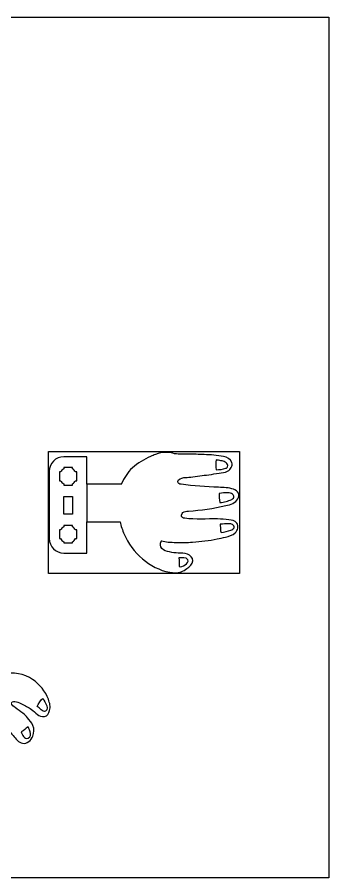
# Model space of a CAD drawing. Extents: x 0 to 843, y 0 to 842.
# Drawn here: x 539 to 843, y 0 to 842 of the extents above; entities that cross this region are included whole.
import ezdxf

# ---------------------------------------------------------------- set-up
doc = ezdxf.new("R2010")
doc.units = 0
doc.header["$MEASUREMENT"] = 0
doc.layers.add('LAYER_1', color=7, linetype='CONTINUOUS')

# ---------------------------------------------------------------- blocks, each defined once
blk = doc.blocks.new('BLOCK_2')
at = {"layer": 'LAYER_1'}
blk.add_lwpolyline([(569.13, 416.89), (756.03, 416.89), (756.03, 297.64), (569.13, 297.64), (569.13, 416.89)], dxfattribs=at)
at = {"layer": 'LAYER_1', "color": 250}
for points in [[(606.73, 385.15), (606.73, 385.88)], [(640.83, 385.15), (640.33, 385.15)]]:
    blk.add_lwpolyline(points, dxfattribs=at)
at = {"layer": 'LAYER_1', "color": 7}
blk.add_lwpolyline([(592.55, 355.88), (584.05, 355.88), (584.05, 372.88), (592.55, 372.88), (592.55, 355.88)], dxfattribs=at)
at = {"layer": 'LAYER_1', "color": 250}
for points, knots in [([(734.08, 331.48), (726.16, 329.92), (718.13, 328.89), (710.07, 328.38), (704.75, 328.04), (699.41, 327.94), (694.07, 328.07), (691.4, 328.13), (688.74, 328.26), (686.08, 328.44), (683.98, 328.59), (681.92, 329.09), (679.85, 329.48), (679.71, 329.5), (679.56, 329.53), (679.44, 329.46), (679.32, 329.39), (679.26, 329.26), (679.2, 329.13), (678.29, 326.93), (678.23, 324.1), (679.91, 322.23), (681.8, 320.13), (684.7, 319.3), (687.46, 318.74), (690.3, 318.17), (693.18, 317.78), (696.07, 317.64), (699.05, 317.49), (702.11, 317.6), (704.92, 316.6), (707.73, 315.6), (710.29, 313.12), (710.28, 310.13), (710.26, 306.77), (707.19, 304.32), (704.39, 302.46), (702.6, 301.26), (700.77, 300.07), (698.75, 299.33), (695.22, 298.06), (691.32, 298.24), (687.63, 298.9), (668.15, 302.38), (650.7, 318.22), (643.1, 336.13), (641.43, 340.07), (640.08, 344.14), (639.07, 348.3), (639.07, 348.3), (606.73, 348.3), (606.73, 348.3), (606.73, 348.3), (606.73, 385.15), (606.73, 385.15), (606.73, 385.15), (640.33, 385.15), (640.33, 385.15), (643.07, 391.08), (646.35, 396.61), (651.21, 401.04), (656.35, 405.74), (662.66, 409.37), (668.97, 412.18), (670.53, 412.88), (672.15, 413.5), (673.74, 414.13), (677.06, 415.47), (680.42, 416.26), (684, 416.12), (686.21, 416.04), (688.46, 415.92), (690.58, 415.33), (695.37, 413.99), (700.3, 414.47), (705.29, 414.43), (710.69, 414.39), (716.09, 414.24), (721.49, 413.99), (727.54, 413.71), (734.17, 413.44), (740.09, 412.17), (743.6, 411.42), (747.46, 409.74), (748.49, 406.31), (749.48, 403.01), (747.25, 399.44), (744.26, 397.74), (741.74, 396.31), (738.81, 396.13), (736, 395.76), (732.63, 395.32), (729.28, 394.79), (725.92, 394.32), (720.01, 393.51), (714.09, 392.73), (708.17, 392.01), (705.89, 391.73), (703.58, 391.79), (701.31, 391.45), (699.13, 391.12), (695.9, 390.26), (695.59, 387.63), (695.38, 385.78), (697.27, 385.18), (698.73, 384.98), (710.87, 383.31), (723.11, 382.31), (735.36, 381.98), (740.31, 381.85), (745.38, 381.81), (750.03, 380.09), (751.96, 379.38), (753.9, 378.26), (754.79, 376.42), (755.65, 374.6), (755.31, 372.39), (754.32, 370.65), (752.05, 366.64), (747.11, 365.13), (742.61, 364.11), (730.56, 361.38), (718.3, 359.57), (705.98, 358.74), (704.1, 358.61), (702.1, 358.46), (700.61, 357.32), (699.12, 356.18), (698.56, 353.65), (700.01, 352.46), (700.68, 351.92), (701.59, 351.78), (702.44, 351.69), (713.06, 350.46), (723.8, 351.21), (734.48, 351.01), (738.19, 350.94), (741.89, 350.76), (745.58, 350.34), (748.43, 350.02), (751.56, 349.38), (753.26, 347.07), (755.35, 344.22), (754.19, 339.96), (751.63, 337.52), (749.07, 335.09), (745.51, 334.07), (742.08, 333.23), (739.43, 332.59), (736.76, 332.01), (734.08, 331.48)], [0, 0, 0, 0, 1, 1, 1, 2, 2, 2, 3, 3, 3, 4, 4, 4, 5, 5, 5, 6, 6, 6, 7, 7, 7, 8, 8, 8, 9, 9, 9, 10, 10, 10, 11, 11, 11, 12, 12, 12, 13, 13, 13, 14, 14, 14, 15, 15, 15, 16, 16, 16, 17, 17, 17, 18, 18, 18, 19, 19, 19, 20, 20, 20, 21, 21, 21, 22, 22, 22, 23, 23, 23, 24, 24, 24, 25, 25, 25, 26, 26, 26, 27, 27, 27, 28, 28, 28, 29, 29, 29, 30, 30, 30, 31, 31, 31, 32, 32, 32, 33, 33, 33, 34, 34, 34, 35, 35, 35, 36, 36, 36, 37, 37, 37, 38, 38, 38, 39, 39, 39, 40, 40, 40, 41, 41, 41, 42, 42, 42, 43, 43, 43, 44, 44, 44, 45, 45, 45, 46, 46, 46, 47, 47, 47, 48, 48, 48, 49, 49, 49, 50, 50, 50, 50]), ([(606.73, 385.15), (606.73, 385.15), (606.73, 385.88), (606.73, 385.88), (606.73, 385.88), (606.73, 411.85), (606.73, 411.85), (606.73, 411.85), (584.05, 411.85), (584.05, 411.85), (576.22, 411.85), (569.88, 405.5), (569.88, 397.67), (569.88, 397.67), (569.88, 331.78), (569.88, 331.78), (569.88, 323.96), (576.22, 317.61), (584.05, 317.61), (584.05, 317.61), (606.73, 317.61), (606.73, 317.61), (606.73, 317.61), (606.73, 348.3), (606.73, 348.3)], [0, 0, 0, 0, 1, 1, 1, 2, 2, 2, 3, 3, 3, 4, 4, 4, 5, 5, 5, 6, 6, 6, 7, 7, 7, 8, 8, 8, 8]), ([(742.52, 400.61), (739.51, 399.49), (736.23, 399.36), (733.02, 399.25), (732.68, 402.43), (732.65, 405.65), (732.92, 408.85), (734.54, 408.55), (736.15, 408.25), (737.77, 407.96), (739.22, 407.69), (740.7, 407.42), (741.99, 406.69), (743.27, 405.96), (744.34, 404.68), (744.41, 403.21), (744.45, 402.5), (744.23, 401.76), (743.72, 401.27), (743.38, 400.96), (742.95, 400.77), (742.52, 400.61)], [0, 0, 0, 0, 1, 1, 1, 2, 2, 2, 3, 3, 3, 4, 4, 4, 5, 5, 5, 6, 6, 6, 7, 7, 7, 7]), ([(744.41, 403.21), (744.45, 402.5), (744.23, 401.76), (743.72, 401.27), (743.38, 400.96), (742.95, 400.77), (742.52, 400.61), (739.51, 399.49), (736.23, 399.36), (733.02, 399.25), (732.68, 402.43), (732.65, 405.65), (732.92, 408.85), (734.54, 408.55), (736.15, 408.25), (737.77, 407.96), (739.22, 407.69), (740.7, 407.42), (741.99, 406.69), (743.27, 405.96), (744.34, 404.68), (744.41, 403.21)], [0, 0, 0, 0, 1, 1, 1, 2, 2, 2, 3, 3, 3, 4, 4, 4, 5, 5, 5, 6, 6, 6, 7, 7, 7, 7]), ([(732.92, 408.85), (734.54, 408.55), (736.15, 408.25), (737.77, 407.96), (739.22, 407.69), (740.7, 407.42), (741.99, 406.69), (743.27, 405.96), (744.34, 404.68), (744.41, 403.21), (744.45, 402.5), (744.23, 401.76), (743.72, 401.27), (743.38, 400.96), (742.95, 400.77), (742.52, 400.61), (739.51, 399.49), (736.23, 399.36), (733.02, 399.25), (732.68, 402.43), (732.65, 405.65), (732.92, 408.85)], [0, 0, 0, 0, 1, 1, 1, 2, 2, 2, 3, 3, 3, 4, 4, 4, 5, 5, 5, 6, 6, 6, 7, 7, 7, 7]), ([(748.27, 370.13), (744.71, 368.38), (740.82, 367.3), (736.86, 367), (736.79, 367), (736.71, 366.99), (736.64, 367.04), (736.56, 367.09), (736.54, 367.21), (736.53, 367.3), (736.14, 370.12), (735.97, 372.98), (736.03, 375.83), (738.86, 376.56), (741.8, 376.84), (744.71, 376.67), (746.24, 376.58), (747.84, 376.33), (749.04, 375.38), (750.23, 374.42), (750.8, 372.54), (749.89, 371.31), (749.49, 370.77), (748.87, 370.43), (748.27, 370.13)], [0, 0, 0, 0, 1, 1, 1, 2, 2, 2, 3, 3, 3, 4, 4, 4, 5, 5, 5, 6, 6, 6, 7, 7, 7, 8, 8, 8, 8]), ([(749.89, 371.31), (749.49, 370.77), (748.87, 370.43), (748.27, 370.13), (744.71, 368.38), (740.82, 367.3), (736.86, 367), (736.79, 367), (736.71, 366.99), (736.64, 367.04), (736.56, 367.09), (736.54, 367.21), (736.53, 367.3), (736.14, 370.12), (735.97, 372.98), (736.03, 375.83), (738.86, 376.56), (741.8, 376.84), (744.71, 376.67), (746.24, 376.58), (747.84, 376.33), (749.04, 375.38), (750.23, 374.42), (750.8, 372.54), (749.89, 371.31)], [0, 0, 0, 0, 1, 1, 1, 2, 2, 2, 3, 3, 3, 4, 4, 4, 5, 5, 5, 6, 6, 6, 7, 7, 7, 8, 8, 8, 8]), ([(736.03, 375.83), (738.86, 376.56), (741.8, 376.84), (744.71, 376.67), (746.24, 376.58), (747.84, 376.33), (749.04, 375.38), (750.23, 374.42), (750.8, 372.54), (749.89, 371.31), (749.49, 370.77), (748.87, 370.43), (748.27, 370.13), (744.71, 368.38), (740.82, 367.3), (736.86, 367), (736.79, 367), (736.71, 366.99), (736.64, 367.04), (736.56, 367.09), (736.54, 367.21), (736.53, 367.3), (736.14, 370.12), (735.97, 372.98), (736.03, 375.83)], [0, 0, 0, 0, 1, 1, 1, 2, 2, 2, 3, 3, 3, 4, 4, 4, 5, 5, 5, 6, 6, 6, 7, 7, 7, 8, 8, 8, 8]), ([(750.59, 342.43), (750.21, 341.1), (748.74, 340.47), (747.42, 340.05), (744.33, 339.07), (741.18, 338.28), (737.99, 337.71), (737.51, 338.02), (737.44, 338.68), (737.4, 339.26), (737.28, 341.46), (737.16, 343.67), (737.04, 345.86), (739.81, 346.23), (742.61, 346.38), (745.41, 346.29), (746.66, 346.26), (747.95, 346.17), (749.04, 345.54), (750.13, 344.92), (750.93, 343.63), (750.59, 342.43)], [0, 0, 0, 0, 1, 1, 1, 2, 2, 2, 3, 3, 3, 4, 4, 4, 5, 5, 5, 6, 6, 6, 7, 7, 7, 7]), ([(750.59, 342.43), (750.21, 341.1), (748.74, 340.47), (747.42, 340.05), (744.33, 339.07), (741.18, 338.28), (737.99, 337.71), (737.51, 338.02), (737.44, 338.68), (737.4, 339.26), (737.28, 341.46), (737.16, 343.67), (737.04, 345.86), (739.81, 346.23), (742.61, 346.38), (745.41, 346.29), (746.66, 346.26), (747.95, 346.17), (749.04, 345.54), (750.13, 344.92), (750.93, 343.63), (750.59, 342.43)], [0, 0, 0, 0, 1, 1, 1, 2, 2, 2, 3, 3, 3, 4, 4, 4, 5, 5, 5, 6, 6, 6, 7, 7, 7, 7]), ([(750.59, 342.43), (750.21, 341.1), (748.74, 340.47), (747.42, 340.05), (744.33, 339.07), (741.18, 338.28), (737.99, 337.71), (737.51, 338.02), (737.44, 338.68), (737.4, 339.26), (737.28, 341.46), (737.16, 343.67), (737.04, 345.86), (739.81, 346.23), (742.61, 346.38), (745.41, 346.29), (746.66, 346.26), (747.95, 346.17), (749.04, 345.54), (750.13, 344.92), (750.93, 343.63), (750.59, 342.43)], [0, 0, 0, 0, 1, 1, 1, 2, 2, 2, 3, 3, 3, 4, 4, 4, 5, 5, 5, 6, 6, 6, 7, 7, 7, 7]), ([(705.38, 311.21), (706.96, 307.44), (699.6, 303.69), (696.84, 304.4), (696.95, 306.5), (697.28, 311.24), (696.5, 312.54), (696.42, 312.61), (696.48, 312.79), (696.65, 312.92), (699, 312.74), (704.18, 314.06), (705.38, 311.21)], [0, 0, 0, 0, 1, 1, 1, 2, 2, 2, 3, 3, 3, 4, 4, 4, 4]), ([(696.84, 304.4), (696.95, 306.5), (697.28, 311.24), (696.5, 312.54), (696.42, 312.61), (696.48, 312.79), (696.65, 312.92), (699, 312.74), (704.18, 314.06), (705.38, 311.21), (706.96, 307.44), (699.6, 303.69), (696.84, 304.4)], [0, 0, 0, 0, 1, 1, 1, 2, 2, 2, 3, 3, 3, 4, 4, 4, 4]), ([(696.65, 312.92), (699, 312.74), (704.18, 314.06), (705.38, 311.21), (706.96, 307.44), (699.6, 303.69), (696.84, 304.4), (696.95, 306.5), (697.28, 311.24), (696.5, 312.54), (696.42, 312.61), (696.48, 312.79), (696.65, 312.92)], [0, 0, 0, 0, 1, 1, 1, 2, 2, 2, 3, 3, 3, 4, 4, 4, 4])]:
    blk.add_open_spline(points, degree=3, knots=knots, dxfattribs=at)
at = {"layer": 'LAYER_1', "color": 7}
for points in [[(596.8, 388.47), (596.8, 388.47), (595.67, 388.47), (595.67, 388.47), (594.92, 387.18), (593.84, 386.11), (592.55, 385.36), (592.55, 385.36), (592.55, 384.22), (592.55, 384.22), (592.55, 384.22), (588.3, 384.22), (588.3, 384.22), (588.3, 384.22), (584.05, 384.22), (584.05, 384.22), (584.05, 384.22), (584.05, 385.36), (584.05, 385.36), (582.76, 386.11), (581.68, 387.18), (580.93, 388.47), (580.93, 388.47), (579.8, 388.47), (579.8, 388.47), (579.8, 388.47), (579.8, 392.73), (579.8, 392.73), (579.8, 392.73), (579.8, 396.98), (579.8, 396.98), (579.8, 396.98), (580.93, 396.98), (580.93, 396.98), (581.68, 398.27), (582.76, 399.35), (584.05, 400.09), (584.05, 400.09), (584.05, 401.23), (584.05, 401.23), (584.05, 401.23), (588.3, 401.23), (588.3, 401.23), (588.3, 401.23), (592.55, 401.23), (592.55, 401.23), (592.55, 401.23), (592.55, 400.09), (592.55, 400.09), (593.84, 399.35), (594.92, 398.27), (595.67, 396.98), (595.67, 396.98), (596.8, 396.98), (596.8, 396.98), (596.8, 396.98), (596.8, 392.73), (596.8, 392.73), (596.8, 392.73), (596.8, 388.47), (596.8, 388.47)], [(596.8, 331.78), (596.8, 331.78), (595.67, 331.78), (595.67, 331.78), (594.92, 330.49), (593.84, 329.42), (592.55, 328.67), (592.55, 328.67), (592.55, 327.53), (592.55, 327.53), (592.55, 327.53), (588.3, 327.53), (588.3, 327.53), (588.3, 327.53), (584.05, 327.53), (584.05, 327.53), (584.05, 327.53), (584.05, 328.67), (584.05, 328.67), (582.76, 329.42), (581.68, 330.49), (580.93, 331.78), (580.93, 331.78), (579.8, 331.78), (579.8, 331.78), (579.8, 331.78), (579.8, 336.03), (579.8, 336.03), (579.8, 336.03), (579.8, 340.29), (579.8, 340.29), (579.8, 340.29), (580.93, 340.29), (580.93, 340.29), (581.68, 341.58), (582.76, 342.65), (584.05, 343.4), (584.05, 343.4), (584.05, 344.54), (584.05, 344.54), (584.05, 344.54), (588.3, 344.54), (588.3, 344.54), (588.3, 344.54), (592.55, 344.54), (592.55, 344.54), (592.55, 344.54), (592.55, 343.4), (592.55, 343.4), (593.84, 342.65), (594.92, 341.58), (595.67, 340.29), (595.67, 340.29), (596.8, 340.29), (596.8, 340.29), (596.8, 340.29), (596.8, 336.03), (596.8, 336.03), (596.8, 336.03), (596.8, 331.78), (596.8, 331.78)]]:
    blk.add_open_spline(points, degree=3, knots=[0, 0, 0, 0, 1, 1, 1, 2, 2, 2, 3, 3, 3, 4, 4, 4, 5, 5, 5, 6, 6, 6, 7, 7, 7, 8, 8, 8, 9, 9, 9, 10, 10, 10, 11, 11, 11, 12, 12, 12, 13, 13, 13, 14, 14, 14, 15, 15, 15, 16, 16, 16, 17, 17, 17, 18, 18, 18, 19, 19, 19, 20, 20, 20, 20], dxfattribs=at)

msp = doc.modelspace()

# ---------------------------------------------------------------- linework, layer by layer
at = {"layer": 'LAYER_1'}
msp.add_lwpolyline([(0, 841.89), (843.17, 841.89), (843.17, 0), (0, 0), (0, 841.89)], dxfattribs=at)
at = {"layer": 'LAYER_1', "color": 250}
for points, knots in [([(441.3, 201.55), (441.3, 201.55), (441.3, 192.71), (441.3, 192.71), (441.3, 191.35), (441.81, 188.65), (441.02, 187.48), (440.21, 186.28), (436.77, 185.07), (435.5, 183.93), (428.3, 177.45), (424.21, 166.48), (424.09, 156.92), (424.01, 150.8), (425.72, 144.54), (429.4, 139.63), (430.75, 137.84), (432.29, 136.11), (433.86, 134.5), (440.56, 127.64), (453.74, 128.2), (461.74, 132.26), (465.52, 134.18), (468.96, 137.86), (473.04, 138.92), (480.12, 140.78), (485.43, 137.66), (491.93, 135.94), (498.58, 134.18), (504.25, 129.63), (511.17, 128.72), (516.01, 128.09), (523.58, 129.95), (524.92, 135.56), (525.74, 138.97), (521.52, 144.2), (518.79, 145.92), (517.86, 146.5), (515.58, 146.83), (515.61, 148.13), (515.68, 150.99), (522.98, 149.04), (524.26, 148.52), (528.91, 146.6), (531.33, 142.58), (534.65, 139.04), (537.06, 136.45), (539.99, 132.13), (543.64, 131.55), (548.21, 130.83), (552.19, 134.64), (553.84, 138.54), (555.3, 141.97), (555.25, 145.68), (553.92, 149.14), (552.76, 152.17), (550.54, 154.05), (548.61, 156.55), (547.22, 158.35), (545.83, 159.66), (544.08, 161.04), (541.65, 162.96), (539.12, 164.66), (536.62, 166.45), (535.41, 167.3), (532.55, 169.04), (533.13, 170.96), (534.2, 174.53), (541.07, 171.08), (542.88, 170.2), (546.26, 168.56), (549.42, 166.93), (552.48, 164.73), (556.37, 161.92), (559.83, 156.98), (565.2, 157.65), (568.22, 158.02), (569.18, 160.96), (570.08, 163.52), (571.4, 167.3), (570.37, 170.98), (569.06, 174.61), (566.27, 182.36), (560.45, 189.44), (553.67, 194.04), (545.71, 199.44), (534.22, 201.96), (525.12, 198.68), (521.96, 197.55), (518.81, 195.57), (515.94, 193.84), (510.97, 190.84), (505.61, 188.6), (500.24, 186.44), (495.02, 184.34), (490.14, 184.35), (484.52, 184.72), (482.29, 184.86), (478.84, 185.71), (478.22, 187.95), (477.8, 189.47), (478.15, 191.61), (478.14, 193.18), (478.13, 195.11), (478.14, 197.03), (478.15, 198.96), (478.15, 199.37), (478.44, 201.22), (478.15, 201.55)], [0, 0, 0, 0, 1, 1, 1, 2, 2, 2, 3, 3, 3, 4, 4, 4, 5, 5, 5, 6, 6, 6, 7, 7, 7, 8, 8, 8, 9, 9, 9, 10, 10, 10, 11, 11, 11, 12, 12, 12, 13, 13, 13, 14, 14, 14, 15, 15, 15, 16, 16, 16, 17, 17, 17, 18, 18, 18, 19, 19, 19, 20, 20, 20, 21, 21, 21, 22, 22, 22, 23, 23, 23, 24, 24, 24, 25, 25, 25, 26, 26, 26, 27, 27, 27, 28, 28, 28, 29, 29, 29, 30, 30, 30, 31, 31, 31, 32, 32, 32, 33, 33, 33, 34, 34, 34, 35, 35, 35, 36, 36, 36, 36]), ([(563.78, 175.54), (562.44, 175.24), (558.63, 169.22), (558.13, 167.6), (560.48, 166.46), (563.51, 161.53), (566.12, 163.04), (571.08, 165.92), (563.42, 175.1), (563.78, 175.54)], [0, 0, 0, 0, 1, 1, 1, 2, 2, 2, 3, 3, 3, 3]), ([(549.19, 147.59), (549.37, 147.42), (554.67, 139.03), (549.25, 136.56), (545.51, 134.85), (543.37, 140.43), (542.49, 142.82), (545.52, 143.73), (546.25, 146.37), (549.19, 147.59)], [0, 0, 0, 0, 1, 1, 1, 2, 2, 2, 3, 3, 3, 3])]:
    msp.add_open_spline(points, degree=3, knots=knots, dxfattribs=at)

# ---------------------------------------------------------------- block references
at = {"layer": 'LAYER_1'}
msp.add_blockref('BLOCK_2', (0, 0), dxfattribs=at)

doc.saveas('drawing.dxf')
